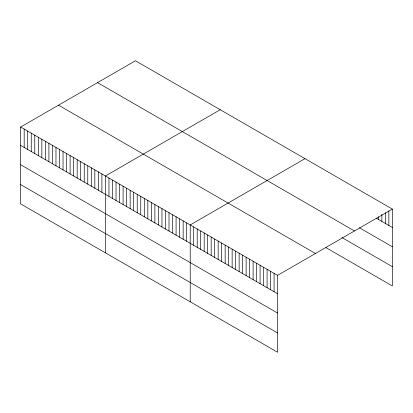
<?xml version="1.0" encoding="UTF-8"?>
<svg xmlns="http://www.w3.org/2000/svg" width="413" height="413" viewBox="0 0 413 413"><rect width="100%" height="100%" fill="white"/><g stroke="black" fill="none" stroke-linecap="round" stroke-linejoin="round"><path stroke-width="0.62" d="M20.65 127.039L277.562 275.363L277.562 352.237L20.65 203.908L20.65 127.039L135.438 60.763L392.35 209.092L392.35 285.961L325.965 247.635M220.217 109.713L105.434 175.984L105.434 252.854M305 158.659L190.212 224.935L190.212 301.805M277.562 275.363L392.35 209.092M376.377 218.234L392.35 227.455M359.408 227.744L392.35 246.762M97.556 82.636L354.473 230.96M341.938 237.552L392.35 266.659M58.527 105.165L315.444 253.494M20.65 145.402L277.562 293.731M20.65 164.71L277.562 313.033M20.65 184.601L277.562 332.93M388.855 210.873L388.855 225.441M385.36 212.659L385.36 223.423M381.87 214.44L381.87 221.404M378.375 216.856L378.375 219.386M274.067 273.349L274.067 291.712M270.577 271.331L270.577 289.694M267.082 269.312L267.082 287.675M263.587 267.294L263.587 285.662M260.092 265.28L260.092 283.643M256.597 263.262L256.597 281.625M253.107 261.243L253.107 279.606M249.612 259.225L249.612 277.593M246.117 257.211L246.117 275.574M242.622 255.193L242.622 273.556M239.127 253.174L239.127 271.537M235.637 251.156L235.637 269.524M232.142 249.142L232.142 267.505M228.647 247.124L228.647 265.487M225.152 245.105L225.152 263.468M221.657 243.087L221.657 261.455M218.167 241.073L218.167 259.436M214.672 239.055L214.672 257.418M211.177 237.036L211.177 255.399M207.682 235.018L207.682 253.386M204.187 233.004L204.187 251.367M200.692 230.986L200.692 249.349M197.202 228.967L197.202 247.33M193.707 226.949L193.707 245.317M186.681 222.891L186.681 241.259M183.15 220.852L183.15 239.22M179.614 218.813L179.614 237.181M176.083 216.773L176.083 235.142M172.551 214.734L172.551 233.102M169.015 212.695L169.015 231.058M165.484 210.656L165.484 229.019M161.953 208.617L161.953 226.98M158.422 206.577L158.422 224.94M154.885 204.538L154.885 222.901M151.354 202.499L151.354 220.862M147.823 200.46L147.823 218.823M144.292 198.421L144.292 216.784M140.756 196.381L140.756 214.745M137.224 194.342L137.224 212.705M133.693 192.303L133.693 210.666M130.157 190.259L130.157 208.627M126.626 188.22L126.626 206.588M123.095 186.18L123.095 204.549M119.563 184.141L119.563 202.509M116.027 182.102L116.027 200.47M112.496 180.063L112.496 198.426M108.965 178.024L108.965 196.387M101.897 173.945L101.897 192.308M98.366 171.906L98.366 190.269M94.835 169.867L94.835 188.23M91.299 167.828L91.299 186.191M87.768 165.789L87.768 184.152M84.237 163.749L84.237 182.112M80.705 161.71L80.705 180.073M77.169 159.671L77.169 178.034M73.638 157.632L73.638 175.995M70.107 155.587L70.107 173.956M66.576 153.548L66.576 171.916M63.039 151.509L63.039 169.877M59.508 149.47L59.508 167.838M55.977 147.431L55.977 165.794M52.441 145.391L52.441 163.754M48.91 143.352L48.91 161.715M45.378 141.313L45.378 159.676M41.847 139.274L41.847 157.637M38.311 137.235L38.311 155.598M34.78 135.196L34.78 153.559M31.249 133.156L31.249 151.519M27.717 131.117L27.717 149.48M24.181 129.078L24.181 147.441"/></g></svg>
